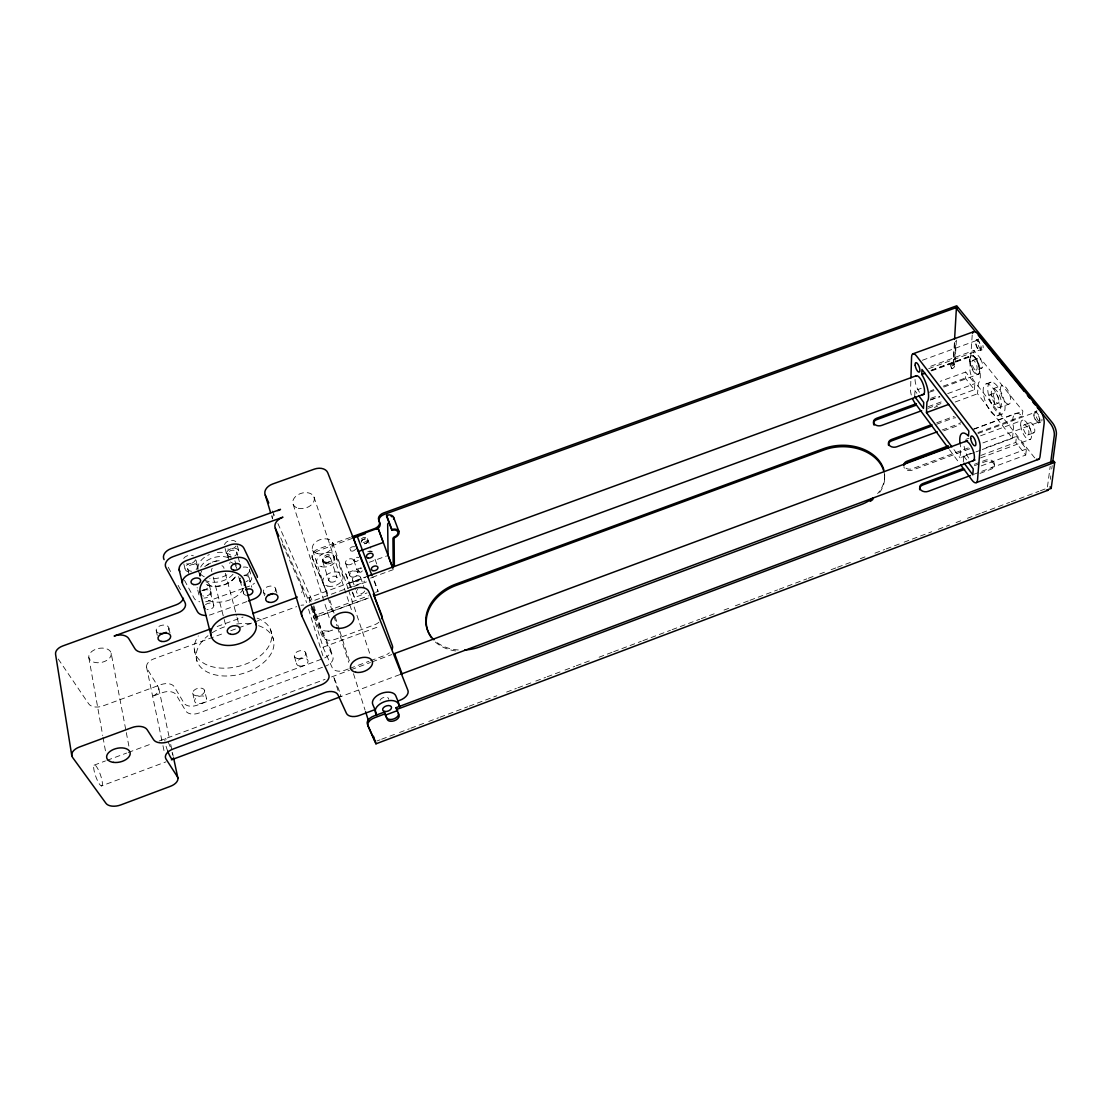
<?xml version="1.0" encoding="UTF-8"?>
<svg xmlns="http://www.w3.org/2000/svg" width="1112" height="1112" viewBox="0 0 1112 1112"><rect width="100%" height="100%" fill="white"/><g stroke="black" fill="none" stroke-linecap="round" stroke-linejoin="round"><path stroke-width="0.75" stroke-dasharray="5 3.75" d="M884.61 479.328L884.638 477.924M910.839 381.305L910.575 389.964A9.855 3.405 69.8 0 0 911.784 396.664M914.717 396.623L914.912 390.632L921.264 388.31M956.376 340.05L954.847 365.584A3.155 1.877 -36.4 0 1 951.955 368.767L950.593 364.694L953.359 363.68L954.652 341.551M954.402 342.426L953.012 366.251L952.039 367.321M951.594 365.959L954.36 364.945L955.764 341.12M974.362 452.501L960.073 457.824L960.782 447.26A19.154 6.992 68.7 0 1 960.003 443.146M952.136 397.887L974.432 389.673L965.313 378.066L965.716 372.02L940.321 381.319M963.27 462.008L963.687 456.045L971.679 453.057M972.222 334.962L969.9 368.239A9.813 3.795 69.8 0 0 974.265 381.319L1033.771 456.74A10.328 4.17 68.2 0 0 1035.189 458.269M982.299 449.54L1012.476 438.295L977.545 393.773L978.365 383.07A18.278 7.047 70 0 0 973.667 355.506L974.029 350.447L928.478 367.085M974.432 389.673L974.876 383.626L965.716 372.02M994.323 465.553L994.448 464.121M1012.476 438.295L1013.588 427.62A19.071 7.659 68.6 0 1 1022.275 416.11L1022.832 411.065L974.029 350.447M973.612 474.365L1025.723 455.03L1015.812 442.409L1016.451 436.39L982.869 448.887M1025.723 455.03L1026.404 449.012L1016.451 436.39M1047.462 486.917L1050.201 466.331M1050.353 479.314L1050.826 475.88M1051.743 469.014L1052.202 465.58M311.402 605.776L316.114 617.188L368.447 598.02M376.787 741.051L380.04 739.827M381.666 739.216L397.887 733.1M399.514 732.488L409.244 728.805M410.87 728.193L427.091 722.077M428.718 721.466L438.448 717.796M440.074 717.184L467.652 706.773M469.278 706.162L475.769 703.715M477.395 703.104L496.869 695.764M506.599 692.095L516.329 688.425M517.956 687.8L534.191 681.684M535.803 681.072L545.547 677.403M547.16 676.791L563.395 670.675M565.007 670.063L574.751 666.38M576.377 665.768L592.599 659.652M599.09 657.206L612.073 652.313M613.685 651.702L641.276 641.29M642.903 640.679L670.48 630.282M672.107 629.67L699.684 619.259M701.311 618.647L717.532 612.531M724.023 610.085L728.902 608.25M735.379 605.804L748.362 600.897M749.988 600.285L777.58 589.888M779.192 589.277L806.784 578.865M808.396 578.254L813.275 576.419M819.766 573.973L824.631 572.138M831.123 569.692L835.988 567.857M837.614 567.245L844.105 564.799M845.718 564.187L853.835 561.129M860.327 558.669L865.192 556.834M874.936 553.164L884.665 549.495M886.292 548.883L902.513 542.767M904.139 542.156L931.717 531.745M938.208 529.298L949.565 525.017M956.056 522.57L960.921 520.736M967.412 518.289L980.395 513.383M982.021 512.771L1009.599 502.374M1011.225 501.762L1038.816 491.351M1040.429 490.739L1045.308 488.905M979.964 473.378L991.278 469.139A5.921 4.253 3.2 0 0 993.572 463.412A5.921 4.253 3.2 0 0 985.538 461.549L974.265 465.747M968.246 447.941L912.313 468.75A5.81 4.226 0.6 0 1 904.487 466.887M982.897 442.91L1038.469 422.24A5.268 2.168 68.7 0 0 1037.969 414.665A5.268 2.168 68.7 0 0 1034.063 414.915A5.268 2.168 68.7 0 0 1038.469 422.24M1038.691 422.894A5.963 2.46 68.7 0 0 1038.121 414.317A5.963 2.46 68.7 0 0 1033.687 414.595A5.963 2.46 68.7 0 0 1038.691 422.894L1040.707 422.143M969.733 448.775L912.271 470.167A5.796 4.226 0.6 0 1 903.931 467.262M975.947 451.903L980.714 450.124M1027.808 435.056A5.463 2.21 68.6 0 0 1027.252 427.23A5.463 2.21 68.6 0 0 1023.262 427.425A5.463 2.21 68.6 0 0 1027.808 435.056L1034.229 432.651M980.784 455.475L1015.812 442.409M101.414 785.948A11.106 2.474 70.5 0 0 98.746 770.644A11.106 2.474 70.5 0 0 93.936 769.782A11.106 2.474 70.5 0 0 101.414 785.948L165.98 761.859M399.736 674.636L340.8 696.626L340.397 696.001M980.548 457.922L1030.379 439.323M974.376 464.316L985.649 460.104A5.921 4.253 3.1 0 1 993.711 461.98A5.921 4.253 3.1 0 1 991.404 467.707M981.312 465.858L1026.404 449.012M942.114 430.01L958.322 424.019A5.741 4.045 1.3 0 0 960.476 422.588M943.657 430.844L958.224 425.451A5.727 4.045 1.4 0 0 960.379 424.033M997.061 415.874A16.972 6.63 69.3 0 0 995.087 391.341A16.972 6.63 69.3 0 0 983.244 392.286A16.972 6.63 69.3 0 0 997.061 415.874L1001.662 414.164A16.958 6.686 69.3 0 0 999.744 389.631A16.958 6.686 69.3 0 0 987.817 390.604A16.958 6.686 69.3 0 0 1001.662 414.164M322.494 667.269L199.048 713.014A10.633 6.422 -14.3 0 1 185.843 711.041L176.113 694.764A10.842 6.602 -13.4 0 0 162.505 692.637L151.705 696.612A10.995 6.728 -12.9 0 0 158.238 686.98L147.173 668.826A11.12 6.936 -12.9 0 1 153.803 658.874L224.443 633.048M973.653 429.037L1015.715 413.442M973.612 429.315L1022.832 411.065M977.976 432.554L1022.275 416.11M1034.966 411.648L1036.996 410.898A5.963 2.474 68.7 0 0 1037.579 419.502A5.963 2.474 68.7 0 0 1042 419.182M977.976 433.541L1035.189 412.302M965.855 439.351L969.038 438.17M348.292 668.965L345.123 670.147A10.828 6.658 -18.2 0 1 332.279 667.825L323.842 649.158A11.05 6.88 -17.4 0 0 323.578 648.657L313.292 616.062L368.531 595.796M349.877 668.381L368.878 661.32M370.449 660.736L384.71 655.441A10.759 6.644 -19.3 0 0 389.395 652.758M94.075 765.167L105.459 760.928M106.988 760.372L126.601 753.074M128.227 752.476L152.636 743.414M159.141 740.995L325.051 679.349M331.557 676.93L349.502 670.272M351.072 669.688L370.435 662.488M372.047 661.89L391.744 654.579M980.562 435.807L1022.859 420.1M1024.402 424.756L1030.268 422.574M934.372 407.423L937.569 406.241M313.82 605.818L322.508 633.701L332.391 630.073A10.592 6.728 -17.8 0 1 319.769 627.571L311.318 608.695A10.8 6.936 -17 0 0 310.234 607.18M955.208 402.002L977.545 393.773M993.197 388.7L1002.398 385.308M990.027 394.718L994.628 393.022M322.939 647.24L379.248 626.445M936.735 422.782L952.873 416.819A5.741 4.045 1.3 0 1 954.263 416.458M936.665 424.214L952.775 418.265A5.727 4.045 1.4 0 1 955.667 417.806M993.433 404.99A5.435 2.127 69.3 0 0 992.766 397.109A5.435 2.127 69.3 0 0 988.999 397.47A5.435 2.127 69.3 0 0 993.433 404.99L998.034 403.281A5.421 2.141 69.3 0 0 997.394 395.399A5.421 2.141 69.3 0 0 993.6 395.775A5.421 2.141 69.3 0 0 998.034 403.281M999.479 407.604A10.008 3.948 69.3 0 0 998.312 393.092A10.008 3.948 69.3 0 0 991.292 393.745A10.008 3.948 69.3 0 0 999.479 407.604L1008.667 404.212A9.994 4.003 69.3 0 0 1007.555 389.687A9.994 4.003 69.3 0 0 1000.452 390.368A9.994 4.003 69.3 0 0 1008.667 404.212M352.156 591.959L354.436 597.533L367.113 592.891M976.169 370.171A5.226 2.029 70 0 0 975.474 362.47A5.226 2.029 70 0 0 971.944 363.012A5.226 2.029 70 0 0 976.169 370.171L981.813 368.1A5.226 2.043 70 0 0 981.145 360.385A5.226 2.043 70 0 0 977.573 360.955A5.226 2.043 70 0 0 981.813 368.1M375.578 592.335L378.108 591.403L373.104 577.17L370.602 578.073M930.535 390.826L933.691 389.673M943.184 386.184L965.313 378.066M929.229 392.23L934.205 390.59M943.866 387.045L978.143 374.285A9.966 3.864 70 0 0 976.836 359.621A9.966 3.864 70 0 0 970.095 360.635A9.966 3.864 70 0 0 978.143 374.285M930.758 398.374L937.124 396.039A5.643 3.948 0.5 0 1 938.5 395.677M930.688 399.82L937.055 397.484A5.643 3.948 0.5 0 1 939.904 397.026M930.118 400.084L939.709 396.553M947.702 393.62L974.876 383.626M986.4 383.807L991 382.111M928.256 406.672L944.185 400.807M928.033 408.34L942.434 403.044A5.643 3.948 0.5 0 0 943.629 402.447M976.572 339.785L978.518 339.077A5.685 2.252 70.3 0 0 977.934 344.442A5.685 2.252 70.3 0 0 981.687 349.849A5.685 2.252 70.3 0 0 982.938 345.443M922.321 360.274L976.795 340.425M369.156 562.338L386.559 556M366.418 581.937L350.447 587.775L345.623 573.403L361.456 567.62M362.359 570.873C359.037 575.502 355.993 567.092 361.497 568.496M217.132 626.515L243 617.077M928.728 368.642L979.95 349.932A5.018 1.974 70.3 0 0 979.297 342.468A5.018 1.974 70.3 0 0 975.891 343.121A5.018 1.974 70.3 0 0 979.95 349.932M980.158 350.558A5.685 2.238 70.3 0 0 979.422 342.121A5.685 2.238 70.3 0 0 975.558 342.844A5.685 2.238 70.3 0 0 980.158 350.558L982.091 349.849M309.775 600.855L309.025 597.63L367.683 576.211M931.147 370.296L971.86 355.423M931.091 370.505L971.374 355.784M345.623 573.403L349.613 583.188L365.334 577.448M931.508 370.908L973.667 355.506M393.314 569.622L372.589 577.197L378.108 591.403M230.768 630.726L237.092 628.419M238.663 627.835L252.966 622.609M254.592 622.025L296.682 606.624M972.875 360.274L978.532 358.203M312.347 608.347L316.086 617.09L368.322 598.061M355.659 549.189C350.238 555.11 346.805 545.728 354.784 546.77M243.306 588.331L208.278 601.05A11.37 7.45 -13.8 0 1 205.428 601.814M244.904 587.748L249.672 586.024A11.273 7.45 -15.1 0 0 254.481 583.216M358.231 560.406C353.227 564.493 352.504 555.861 358.967 557.432M246.933 601.564L211.655 614.408A11.467 7.436 -14 0 1 208.778 615.186M350.308 537.416L317.935 549.133A8.618 5.755 -17.6 0 0 312.097 557.404L327.859 594.517M352.448 538.347L318.435 550.662A8.618 5.755 -17.6 0 0 312.597 558.947M310.234 603.997L316.281 617.174L312.958 606.485M309.859 601.133L309.025 597.644L311.096 601.703M309.025 597.63L311.11 601.759M953.359 363.68L954.36 364.945M914.912 390.632L916.872 393.259M963.687 456.045L966.564 459.895M953.957 449.595L960.073 457.824M949.495 449.748L959.656 463.468M58.255 659.027L88.738 703.896A11.078 6.728 -11.6 0 0 102.832 705.981L160.795 684.672A10.8 6.602 -13.3 0 1 174.348 686.841L184.064 703.145A10.592 6.436 -14.2 0 0 197.227 705.175L323.397 658.485A10.328 6.422 -17.6 0 0 330.403 649.074L316.114 617.188M168.218 567.189L171.512 573.236M178.087 585.329L181.381 591.375M184.522 580.325L194.141 598.228A11.37 7.45 -13.8 0 0 199.771 601.814M358.314 569.664L359.176 571.999M354.144 559.197L355.02 561.56M349.919 548.55L350.794 550.927M282.351 543.99L302.019 587.928L306.551 602.648M322.508 633.701L332.78 656.65A10.369 6.408 -17.7 0 1 325.733 666.06M313.292 616.062L313.931 617.494A10.856 6.922 -17.1 0 1 314.196 617.994L322.647 636.828A10.647 6.714 -17.9 0 0 335.324 639.275L374.257 624.902A10.578 6.7 -19.1 0 0 378.858 622.261M280.71 537.847L309.525 602.412M272.287 510.894L275.109 517.219M277.917 523.557L312.361 601.133L360.135 583.661A10.328 6.755 -18.8 0 0 364.639 581.062M312.097 557.404L328.04 595.031M338.02 690.538L333.405 676.249L339.952 692.484M312.889 606.304L316.294 617.104M375.05 559.266L376.732 564.034M367.488 538.653L370.769 548.146M360.538 577.239L364.208 587.942M353.797 560.295L358.008 572.569M352.448 580.2L355.562 589.388M345.596 563.284L349.752 575.571M349.613 583.188L352.295 591.167M352.838 592.752L354.436 597.533M332.696 542.781L348.07 588.735M348.612 590.375L370.56 656.024M336.31 556.306L342.76 575.613M333.947 556.306L334.462 557.835M313.959 496.939L351.962 611.322M330.667 558.349L337.047 577.698M323.008 560.281L323.509 561.81M322.605 561.282L328.902 580.673M329.805 600.049L339.285 629.517M339.813 631.143L349.807 662.238M353.491 673.691L365.056 710.095M312.639 550.051L327.484 596.268M328.012 597.922L333.308 614.436M333.836 616.076L337.019 625.986M337.548 627.641L348.681 662.307M293.179 504.389L329.263 617.827M330.403 649.074L332.78 656.65M308.566 609.181L323.161 656.622M270.188 628.808L273.594 639.984M271.523 515.746L272.496 518.929M305.619 652.48L307.899 660.111M275.498 588.234L277.778 595.99M294.416 656.622L296.654 664.281M263.683 592.543L264.573 595.657M249.31 569.205L251.507 577.045A6.199 4.101 -15.1 0 1 247.517 582.855M248.991 577.281L251.757 587.205M237.37 545.811L238.677 550.523M236.689 551.941L237.607 555.263M238.065 556.917L239.441 561.907M234.896 560.712L236.62 567.009A19.085 12.677 -14.2 0 0 234.549 564.243M240.095 580.52L243.709 593.766M238.607 576.53L239.886 581.242M227.376 554.388L229.85 563.534M225.11 548.48L226.82 554.805M225.305 573.305L236.606 615.812M237.037 617.438L239.205 625.611M213.24 577.128L225.958 626.348M209.237 584.842L211.252 592.765M210.418 592.14L213.81 605.512M195.976 560.156L197.575 566.522M198.826 571.943L200.021 576.711M197.31 567.037L199.409 575.432M340.522 694.416L340.967 696.557M198.965 594.948L197.005 586.997A6.227 4.101 -13.7 0 0 197.31 588.026M187.678 568.691L189.332 575.432M183.827 563.895L184.995 568.691M204.677 690.788A6.102 3.725 -14.3 0 1 196.018 695.764A6.102 3.725 -14.3 0 1 195.392 689.287A6.102 3.725 -14.3 0 1 204.677 690.788L206.54 698.628A6.13 3.725 -14.4 0 1 197.839 703.618A6.13 3.725 -14.4 0 1 197.227 697.154A6.13 3.725 -14.4 0 1 206.54 698.628M194.336 649.63L197.019 661.195M192.724 693.123L194.53 700.991M168.899 628.183L169.983 632.978M156.208 630.49L157.265 635.313M158.821 688.648L169.274 737.673M170.72 744.442L172.151 751.212M172.513 752.893L173.236 756.285M146.548 667.103L162.616 743.997M162.964 745.679L164.354 752.365M111.2 653.383A11.37 7.131 -11.2 0 1 95.368 662.543A11.37 7.131 -11.2 0 1 93.45 650.339A11.37 7.131 -11.2 0 1 111.2 653.383L125.99 730.918M126.309 732.599L128.881 746.082M88.821 657.526L102.721 735.574M103.013 737.27L105.737 752.546M243.347 588.484A22.685 14.929 -14.4 0 1 205.79 599.257M233.047 574.237A18.654 12.427 -14.1 0 1 204.789 580.116M200.313 575.78A18.654 12.427 -14.1 0 1 199.437 573.027L200.438 577.017A18.695 12.427 -14.2 0 1 201.647 571.054M200.646 567.064A18.654 12.427 -14.1 0 1 229.253 558.002M234.84 577.253A18.695 12.427 -14.2 0 1 205.79 584.106M206.554 565.563A18.695 12.427 -14.2 0 1 222.636 560.462M230.323 561.949A18.695 12.427 -14.2 0 1 233.311 563.645M235.508 565.869A18.695 12.427 -14.2 0 1 236.8 568.482M211.85 571.624A6.338 4.226 -14.1 0 1 212.197 568.288M221.941 565.716A6.338 4.226 -14.1 0 1 223.998 568.399M203.107 590.653A4.795 3.141 -13.9 0 1 209.403 590.472A4.795 3.141 -13.9 0 1 208.945 594.85A4.795 3.141 -13.9 0 1 202.579 595.796M205.525 604.733A4.837 3.141 -14 0 1 211.905 603.385A4.837 3.141 -14 0 1 213.115 607.458A4.837 3.141 -14 0 1 206.943 609.501M191.556 571.234A4.893 3.266 -13.2 0 1 187.997 567.231A4.893 3.266 -13.2 0 1 195.003 564.701A4.893 3.266 -13.2 0 1 196.115 569.58M231.129 556.959A4.851 3.266 -14.5 0 1 227.89 552.636A4.851 3.266 -14.5 0 1 235.341 550.662A4.851 3.266 -14.5 0 1 234.715 556.014M244.348 575.724A4.754 3.141 -15.1 0 1 249.13 577.67A4.754 3.141 -15.1 0 1 245.933 581.743M241.387 581.715A4.754 3.141 -15.1 0 1 240.4 578.018M246.016 595.295A4.795 3.141 -15.2 0 1 244.737 590.486M369.643 551.747A3.392 2.252 -19.2 0 1 371.283 551.774M361.4 541.947A3.419 2.293 -19.1 0 1 365.334 538.931A3.419 2.293 -19.1 0 1 367.822 541.627A3.419 2.293 -19.1 0 1 363.026 543.698M364.708 590.972A4.337 2.808 -18.8 0 1 359.537 593.961A4.337 2.808 -18.8 0 1 356.618 590.945M357.049 590.166A4.337 2.808 -18.8 0 1 357.716 589.443M167.662 751.017A11.05 1.932 70.4 0 1 165.869 745.596M164.923 741.12A11.05 1.932 70.4 0 1 166.286 739.202M168.204 742.246A11.05 1.932 70.4 0 1 170.317 747.069M172.082 752.421A11.05 1.932 70.4 0 1 172.694 754.853M158.432 633.062A6.463 4.128 -12.8 0 1 157.709 627.237A6.463 4.128 -12.8 0 1 166.689 625.597A6.463 4.128 -12.8 0 1 167.384 631.421M257.053 618.133A39.587 25.02 -15 0 1 265.031 651.354A39.587 25.02 -15 0 1 213.337 667.019A39.587 25.02 -15 0 1 198.367 635.897M226.862 574.876A18.987 12.691 -14.1 0 1 209.82 578.365M204.316 576.78A18.987 12.691 -14.1 0 1 199.548 572.916M198.019 568.76A18.987 12.691 -14.1 0 1 209.334 554.554M217.354 552.455A18.987 12.691 -14.1 0 1 232.408 556.361M236.105 546.02A6.311 4.267 -14.4 0 1 227.765 549.022M224.527 544.685A6.311 4.267 -14.4 0 1 229.489 540.64A6.311 4.267 -14.4 0 1 235.814 541.725M249.575 570.247A6.172 4.101 -15 0 1 243.778 575.432M243.264 567.148A6.172 4.101 -15 0 1 247.629 567.62M195.462 559.711A6.366 4.267 -13.1 0 1 186.552 563.853M183.675 558.419A6.366 4.267 -13.1 0 1 193.46 555.847M205.873 581.812A6.227 4.101 -13.7 0 1 208.917 586.497A6.227 4.101 -13.7 0 1 201.897 590.166M265.365 594.128A6.311 4.128 -15.9 0 1 265.073 588.192A6.311 4.128 -15.9 0 1 273.816 586.636A6.311 4.128 -15.9 0 1 274.08 592.557M272.51 518.512A11.412 7.854 -16.2 0 1 273.844 514.258M301.032 605.289A10.8 6.936 -17 0 1 303.771 605.025M258.568 625.695A39.754 24.992 -15.1 0 1 264.851 661.459A39.754 24.992 -15.1 0 1 208.486 672.621A39.754 24.992 -15.1 0 1 208.013 635.689M212.156 632.756A39.754 24.992 -15.1 0 1 227.71 625.861M236.647 624.013A39.754 24.992 -15.1 0 1 252.813 624.235M188.512 571.846A6.394 4.267 -13.2 0 1 185.885 566.036A6.394 4.267 -13.2 0 1 195.003 563.631A6.394 4.267 -13.2 0 1 196.018 569.858M201.717 590.833A6.255 4.101 -13.8 0 1 211.155 592.223A6.255 4.101 -13.8 0 1 203.885 598.103M302.019 587.928A10.981 7.172 -16.6 0 1 299.434 595.448M243.875 575.404A6.199 4.101 -15.1 0 1 251.493 577.031M241.582 582.827A6.199 4.101 -15.1 0 1 240.289 578.004M231.435 557.084A6.338 4.267 -14.5 0 1 226.987 551.802A6.338 4.267 -14.5 0 1 236.078 548.522A6.338 4.267 -14.5 0 1 237.342 554.944M235.424 576.961A19.085 12.677 -14.2 0 1 206.318 584.717M204.733 566.689A19.085 12.677 -14.2 0 1 217.799 560.601M380.026 700.31A4.601 2.738 -19.3 0 1 384.96 697.224A4.601 2.738 -19.3 0 1 388.727 699.267M361.442 541.308A3.503 2.349 -19.1 0 1 365.917 538.875A3.503 2.349 -19.1 0 1 367.794 541.85A3.503 2.349 -19.1 0 1 362.985 543.768M361.261 539.139A3.503 2.349 -19.1 0 1 365.917 537.457A3.503 2.349 -19.1 0 1 367.113 540.557A3.503 2.349 -19.1 0 1 362.456 542.253M361.761 541.989A3.503 2.349 -19.1 0 1 361.233 541.572M367.794 551.747A3.461 2.307 -19.2 0 1 372.367 551.816M951.955 368.767A3.044 1.14 70.1 0 1 950.593 364.694M455.684 650.937A43.062 33.61 -18.3 0 1 434.375 641.096M883.776 471.127A42.534 31.428 -1.6 0 1 877.604 495.021M458.325 649.978A43.104 33.624 -18.3 0 1 435.056 640.873M884.652 474.615A42.576 31.428 -1.6 0 1 877.618 493.603M968.705 458.075A10.439 3.822 68.7 0 1 964.118 446.287M919.513 392.286A10.008 3.517 69.9 0 1 915.259 377.357M351.712 577.017A4.392 2.877 -18.6 0 0 358.133 573.305A4.392 2.877 -18.6 0 0 351.781 571.874A4.392 2.877 -18.6 0 0 351.712 577.017M347.556 564.729A4.365 2.891 -18.5 0 0 353.922 561.046A4.365 2.891 -18.5 0 0 347.597 559.572A4.365 2.891 -18.5 0 0 347.556 564.729M354.367 581.604A4.309 2.808 -18.7 0 0 360.663 577.976A4.309 2.808 -18.7 0 0 354.436 576.572A4.309 2.808 -18.7 0 0 354.367 581.604M324.551 562.714A4.295 2.849 -17.8 0 0 330.82 559.086A4.295 2.849 -17.8 0 0 324.537 557.64A4.295 2.849 -17.8 0 0 324.551 562.714M330.862 582.09A4.337 2.849 -18 0 0 337.2 578.435A4.337 2.849 -18 0 0 330.862 577.017A4.337 2.849 -18 0 0 330.862 582.09M321.618 566.745A10.3 6.853 -17.8 0 0 336.644 558.057A10.3 6.853 -17.8 0 0 321.59 554.554A10.3 6.853 -17.8 0 0 321.618 566.745M327.873 586.135A10.425 6.825 -18 0 0 343.094 577.378A10.425 6.825 -18 0 0 327.915 573.959A10.425 6.825 -18 0 0 327.873 586.135M317.476 553.637A10.675 7.172 -17.6 0 0 333.058 544.63A10.675 7.172 -17.6 0 0 317.434 540.891A10.675 7.172 -17.6 0 0 317.476 553.637M298.252 508.267A11.064 7.673 -17 0 0 314.362 498.899A11.064 7.673 -17 0 0 298.044 494.701A11.064 7.673 -17 0 0 298.252 508.267M297.182 658.401A5.977 3.725 -17 0 0 305.842 653.425A5.977 3.725 -17 0 0 297.029 651.799A5.977 3.725 -17 0 0 297.182 658.401M299.42 666.046A6.005 3.725 -17.1 0 0 308.121 661.07A6.005 3.725 -17.1 0 0 299.281 659.458A6.005 3.725 -17.1 0 0 299.42 666.046M326.15 563.742A5.824 3.878 -17.9 0 0 334.656 558.822A5.824 3.878 -17.9 0 0 326.136 556.848A5.824 3.878 -17.9 0 0 326.15 563.742M325.649 562.213A5.824 3.878 -17.8 0 0 334.156 557.293A5.824 3.878 -17.8 0 0 325.635 555.319A5.824 3.878 -17.8 0 0 325.649 562.213M969.608 360.997A9.966 3.864 70 0 0 977.656 374.647A9.966 3.864 70 0 0 976.35 359.996A9.966 3.864 70 0 0 969.608 360.997M1029.128 425.243A5.463 2.224 68.6 0 0 1033.673 432.86A5.463 2.224 68.6 0 0 1033.145 425.048A5.463 2.224 68.6 0 0 1029.128 425.243M1020.705 425.145A10.397 4.198 68.6 0 0 1029.351 439.699A10.397 4.198 68.6 0 0 1028.336 424.84A10.397 4.198 68.6 0 0 1020.705 425.145"/><path stroke-width="1.5" d="M910.937 377.844L911.562 357.035A10.077 3.572 70.3 0 1 916.566 356.048L975.432 433.124A10.606 3.934 68.8 0 1 980.172 447.316L977.517 480.064A10.369 3.753 68.4 0 1 971.832 479.939L960.671 464.844M951.928 446.857L926.477 412.58L926.921 401.988A18.334 6.436 69.9 0 0 921.778 374.466L921.973 369.462L968.844 431.081L968.482 436.085A19.154 6.992 68.7 0 0 960.003 443.146M954.596 339.021L956.376 308.399L958.294 307.704L1052.438 422.796A8.882 3.725 68.4 0 1 1056.344 434.681L1052.661 462.147M1050.645 462.898L1054.301 435.445A8.882 3.711 68.4 0 0 1050.381 423.561L1037.26 407.492M1046.642 489.947A3.308 1.32 67.5 0 0 1048.213 489.516L1051.188 488.404L1054.718 462.383L1053.523 460.896L396.08 707.663L396.692 709.47L1054.718 462.383M396.08 707.663L399 715.072A6.269 3.67 -19.5 0 1 394.551 720.659A6.269 3.67 -19.5 0 1 387.282 719.478L384.905 713.89L374.48 717.796A9.243 5.393 -19.1 0 0 368.002 726.039L375.939 743.831L1047.838 490.295M402.002 673.789L394.579 653.522L394.968 654.231M970.373 475.575L928.298 491.323A5.894 4.337 1.5 0 1 920.333 489.405A5.894 4.337 1.5 0 1 922.807 483.581L963.103 468.527M976.558 482.538L1038.844 459.2M376.356 713.807L374.994 709.609L359.51 715.419A11.106 6.575 -18.6 0 1 346.43 713.32L338.006 694.917A11.329 6.797 -17.8 0 0 324.509 692.637L173.083 749.029A11.676 6.797 -14.1 0 0 166.022 759.051L177.322 776.635A11.537 6.589 -14.1 0 1 170.4 786.323L120.735 804.935A11.676 6.575 -13 0 1 105.987 803.351L72.544 757.383A12.232 7.145 -11.8 0 1 79.383 747.028L131.925 727.596A12.079 7.159 -12.9 0 1 147.187 729.736L153.553 739.647A11.898 7.033 -13.7 0 0 168.44 741.676L320.909 684.978A11.537 7.033 -17.5 0 0 328.707 674.609L301.95 616.187L275.331 528.311A11.467 7.854 -16.3 0 1 282.935 517.177L173.097 556.625A11.732 7.854 -12.7 0 0 165.966 567.662L184.94 602.37A11.44 7.436 -12.9 0 1 177.976 612.851L114.133 636.036A11.481 7.27 -11.6 0 1 128.756 638.622L134.983 648.824A11.329 7.159 -12.4 0 0 149.258 651.298L210.668 628.878M399.806 706.579L397.901 701.019L400.028 700.226A11.037 6.561 -19.7 0 0 407.895 690.302L368.85 591.667A11.982 7.728 -18.7 0 0 354.7 588.568L310.081 604.9A12.065 7.742 -17.3 0 0 301.95 616.187M398.402 713.278A6.255 3.67 -19.5 0 1 393.954 718.866A6.255 3.67 -19.5 0 1 386.684 717.685L384.307 712.083L373.896 715.989A9.23 5.407 -19.1 0 0 367.419 724.232L375.175 741.662M385.405 715.127L397.679 710.512M171.373 759.843L339.549 697.099M400.765 674.247L975.057 459.965M964.604 469.361L922.751 484.999A5.894 4.337 1.6 0 0 919.735 489.739M937.263 431.803L896.772 446.788A5.713 4.114 -0.3 0 1 889.086 445.008A5.713 4.114 -0.3 0 1 891.574 439.462L931.898 424.562M948.355 445.856L906.975 461.216A5.81 4.226 0.6 0 0 903.973 465.845M948.272 447.288L906.947 462.634A5.796 4.226 0.6 0 0 904.723 464.093M394.996 653.37L967.551 440.644M926.477 412.58L948.814 404.351M931.842 425.993L891.56 440.88A5.713 4.114 -0.2 0 0 888.557 445.412M374.966 595.629L924.35 394.023M916.413 403.642L876.59 418.279A5.629 4.017 -1.1 0 0 874.088 423.7A5.629 4.017 -1.1 0 0 881.635 425.423L921.639 410.703M916.371 405.088L876.576 419.71A5.616 4.017 -1 0 0 874.074 425.118M252.688 613.532L294.708 598.187A10.981 7.172 -16.6 0 0 297.265 597.005M374.702 595.128L367.683 576.211L916.496 375.661M921.778 374.466L925.017 373.284M913.119 353.755L974.056 331.584M248.532 600.98L253.355 599.229A11.356 7.436 -15.3 0 0 260.681 588.665L247.629 561.49A11.62 7.756 -14.7 0 0 233.298 558.349L190.166 573.903A11.718 7.756 -13.4 0 0 182.938 584.87L197.422 611.656A11.467 7.436 -14 0 0 205.859 615.464M351.92 536.818L374.577 528.617A6.88 4.656 -19.4 0 0 379.428 521.931M378.066 528.2L353.185 537.221L358.175 551.594L383.265 542.475L378.066 528.2L392.717 568.023L388.074 555.236L387.671 524.461A2.405 1.612 -20 0 1 389.242 522.57M354.075 537.749L365.403 533.649M393.231 567.732L392.953 538.694A2.419 1.612 -20.1 0 1 394.538 536.804A5.199 3.489 -20.1 0 0 397.86 532.162A5.199 3.489 -20.1 0 0 392.87 530.104L391.869 530.299L392.87 529.256A6.422 4.295 -20.1 0 1 399.013 531.786A6.422 4.295 -20.1 0 1 394.913 537.527L394.121 538.472L394.357 565.799M391.869 530.299L386.559 516.051L387.56 515.009A6.366 4.309 -20 0 1 393.62 519.29M386.559 516.051L387.56 515.857M956.376 308.399L976.058 332.502M978.24 335.185L1024.152 391.424M1027.432 395.441L1029.615 398.124M1032.895 402.141L1035.077 404.824M1050.02 486.917L1051.188 488.404M918.832 395.872L923.724 402.433L923.474 408.424L914.717 396.623M968.469 462.453L973.25 468.875L972.791 474.838L964.229 463.287M948.48 448.372L914.995 403.086A9.855 3.405 69.8 0 1 912.702 399.041M275.331 528.311L278.848 536.151M367.641 575.627A10.328 6.755 -18.8 0 0 367.335 573.875L327.748 472.739A11.162 7.867 -17.5 0 0 314.307 469.139L272.662 483.998A11.245 7.881 -15.9 0 0 265.268 495.062L268.77 502.971M374.994 709.609L372.77 704.48A12.301 7.297 -19.3 0 1 381.444 693.388A12.301 7.297 -19.3 0 1 395.802 695.862L397.901 701.019M376.62 715.447L375.522 712.889A12.357 7.284 -19.4 0 1 384.238 701.783A12.357 7.284 -19.4 0 1 398.652 704.216L399.695 706.787M358.801 553.178L368.114 576.947M371.978 575.613L357.063 535.803M393.495 517.066L398.833 531.286M386.545 515.203L391.855 529.451M384.307 712.083L384.905 713.89M365.584 711.722L368.739 721.549M373.479 736.283L375.175 741.648M375.606 742.413L375.981 743.789M265.268 495.062L270.563 512.562M244.404 582.09L256.26 625.097A23.255 14.831 -14.9 0 1 223.957 645.141A23.255 14.831 -14.9 0 1 220.44 619.579A23.255 14.831 -14.9 0 1 256.26 625.097M200.063 591.514L210.891 635.077M179.101 569.427L182.34 582.938M173.597 757.967L177.92 778.261M71.78 755.646L55.6 654.454A11.579 7.27 -10.2 0 1 62.745 645.961L176.113 604.858A11.398 7.45 -12.8 0 0 183.438 598.242M201.077 594.489A22.685 14.929 -14.4 0 1 219.87 571.874A22.685 14.929 -14.4 0 1 244.348 585.26M205.108 608.667A4.837 3.141 -14 0 1 204.413 606.36M245.682 589.805A4.795 3.141 -15.2 0 1 252.827 590.889A4.795 3.141 -15.2 0 1 247.17 595.406M257.414 577.35A11.273 7.45 -15.1 0 0 256.941 575.474L243.903 548.23A11.523 7.77 -14.5 0 0 229.656 545.019L186.858 560.42A11.634 7.77 -13.2 0 0 179.699 571.373M391.049 516.204A5.157 3.489 -20 0 1 391.855 516.774M173.111 758.398A11.05 1.932 70.4 0 1 167.662 751.017M381.583 618.661A10.578 6.7 -19.1 0 0 381.68 615.075L373.41 594.003L392.314 645.572A10.759 6.644 -19.3 0 1 392.175 649.158M166.161 632.311A6.463 4.128 -12.8 0 1 159.822 633.465M164.089 559.628A11.676 7.854 -12.6 0 1 171.178 548.605L280.516 509.393A11.412 7.854 -16.2 0 0 277.833 510.644M272.843 593.447A6.311 4.128 -15.9 0 1 268.187 594.712M379.178 521.25A6.88 4.67 -19.9 0 1 384.057 514.495L957.779 307.065L956.751 305.8L383.501 512.993A6.88 4.67 -19.9 0 0 378.622 519.735L379.97 523.432A6.88 4.656 -19.5 0 1 376.746 529.368M431.4 637.649A43.062 33.61 -18.3 0 1 456.156 585.426L823.742 450.026A42.534 31.428 -1.6 0 1 883.776 471.127M872.92 499.427A42.534 31.428 -1.6 0 1 870.196 501.387M464.691 650.02A43.104 33.624 -18.3 0 0 480.579 646.656L860.799 504.723A42.576 31.428 -1.6 0 0 872.92 498.023M433.916 639.803A43.104 33.624 -18.3 0 1 455.739 584.12L823.686 448.622A42.576 31.428 -1.6 0 1 883.79 469.723M1036.565 459.214A10.328 4.17 68.2 0 0 1040.012 456.657L1044.14 423.505A10.55 4.378 68.7 0 0 1039.47 409.355L977.754 333.781A10.036 3.962 70.3 0 0 972.527 333.28M915.788 376.273A10.008 3.517 69.9 0 1 923.335 384.752A10.008 3.517 69.9 0 1 921.917 394.524M965.007 441.631A10.439 3.822 68.7 0 1 972.805 449.693A10.439 3.822 68.7 0 1 972.513 460.91M230.684 634.313A6.561 4.184 -14.9 0 0 240.081 628.878A6.561 4.184 -14.9 0 0 230.184 626.987A6.561 4.184 -14.9 0 0 230.684 634.313M193.655 584.564A4.934 3.266 -13.5 0 0 200.674 580.478A4.934 3.266 -13.5 0 0 193.14 578.907A4.934 3.266 -13.5 0 0 193.655 584.564M233.548 570.136A4.893 3.266 -14.7 0 0 240.567 566.05A4.893 3.266 -14.7 0 0 233.186 564.437A4.893 3.266 -14.7 0 0 233.548 570.136M372.951 570.678A3.419 2.238 -19.3 0 0 377.969 567.787A3.419 2.238 -19.3 0 0 373.048 566.647A3.419 2.238 -19.3 0 0 372.951 570.678M368.072 558.029A3.447 2.28 -19.2 0 0 373.132 555.096A3.447 2.28 -19.2 0 0 368.155 553.929A3.447 2.28 -19.2 0 0 368.072 558.029M268.882 602.329A6.338 4.128 -16 0 0 278.028 597.033A6.338 4.128 -16 0 0 268.59 595.073A6.338 4.128 -16 0 0 268.882 602.329M161.56 641.471A6.491 4.128 -12.9 0 0 170.706 636.175A6.491 4.128 -12.9 0 0 160.74 634.354A6.491 4.128 -12.9 0 0 161.56 641.471M336.63 628.072A11.857 7.534 -18.2 0 0 353.964 618.161A11.857 7.534 -18.2 0 0 336.769 614.602A11.857 7.534 -18.2 0 0 336.63 628.072M355.812 672.26A11.426 6.992 -18.7 0 0 372.534 662.766A11.426 6.992 -18.7 0 0 356.104 659.666A11.426 6.992 -18.7 0 0 355.812 672.26M113.452 762.373A12.01 7.006 -12.7 0 0 130.173 752.824A12.01 7.006 -12.7 0 0 111.589 750.378A12.01 7.006 -12.7 0 0 113.452 762.373M384.766 711.471A4.629 2.724 -19.4 0 0 391.535 707.635A4.629 2.724 -19.4 0 0 384.96 706.523A4.629 2.724 -19.4 0 0 384.766 711.471M915.176 365.25A5.046 1.779 70.2 0 0 919.124 372.145A5.046 1.779 70.2 0 0 918.262 364.736A5.046 1.779 70.2 0 0 915.176 365.25M970.693 438.462A5.282 1.96 68.9 0 0 974.96 445.87A5.282 1.96 68.9 0 0 974.251 438.337A5.282 1.96 68.9 0 0 970.693 438.462"/></g></svg>
